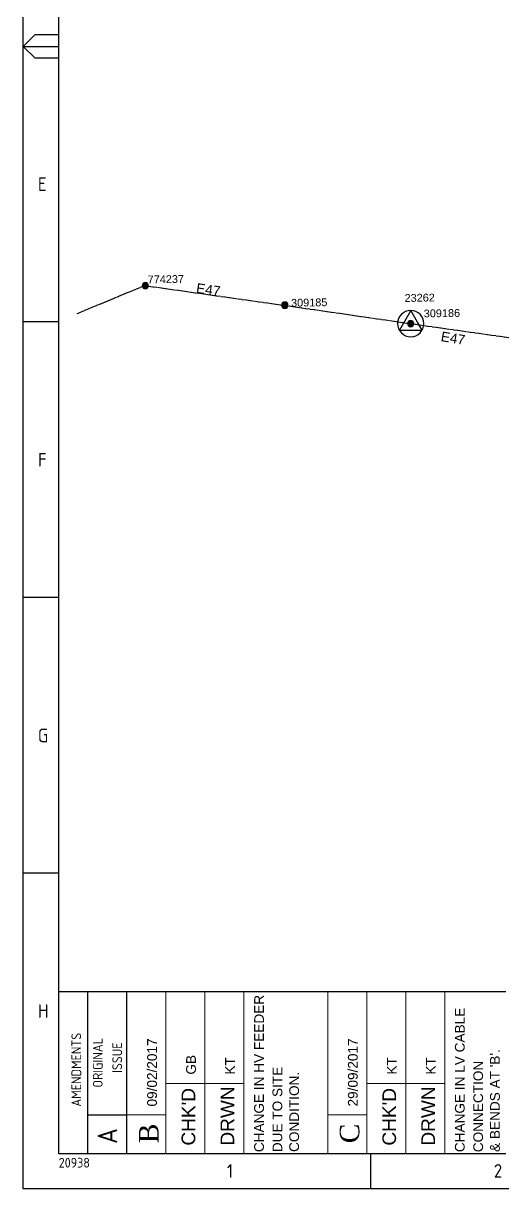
# Paper-space layout 'SHEET (2)' of a CAD drawing. Header units: metres, sheet in millimetres. Extents: x -9 to 824, y -5 to 581.
# Drawn here: x -9.1 to 113.9, y -5.4 to 293.7 of the extents above; entities that cross this region are included whole.
import ezdxf
from ezdxf.enums import TextEntityAlignment as Align

# ---------------------------------------------------------------- set-up
doc = ezdxf.new("R2010")
doc.units = ezdxf.units.M
doc.linetypes.add('Cable Exist OH', pattern=[1, 1, 0])
doc.layers.get('0').update_dxf_attribs({"color": 6})
for name, color, linetype in [('Mains_LV_EXT', 7, 'Continuous'), ('Notes', 7, 'Continuous'), ('Sub_SP_TR_HV_LV_EXT', 7, 'Continuous'), ('SupportsOH_SP_TR_HV_LV_SL_EXT', 7, 'Continuous')]:
    doc.layers.add(name, color=color, linetype=linetype)
doc.styles.add('iecARIAL', font='arial.ttf', dxfattribs={"height": 2})
doc.styles.add('iecISOCP', font='isocp.shx')
doc.styles.add('iecTimesNewRoman', font='times.ttf')
doc.styles.add('POLE_LABEL', font='arial.ttf')
doc.styles.get("Standard").update_dxf_attribs({"font": 'arial.ttf'})

# ---------------------------------------------------------------- blocks, each defined once
blk = doc.blocks.new('Amendment Tag A1-A2')
at = {"lineweight": 15}
for p, q in [((10, 41.65), (10, 0)), ((20, 41.65), (20, 0)), ((30, 41.65), (30, 0)), ((51.51, 41.65), (51.51, 0)), ((10, 18), (30, 18)), ((0, 10), (10, 10))]:
    blk.add_line(p, q, dxfattribs=at)
at = {"lineweight": 15, "style": 'iecARIAL'}
for s, p in [("CHK'D", (17.51, 2.06)), ('DRWN', (27.51, 2.06))]:
    blk.add_text(s, height=3.5, rotation=90, dxfattribs=at).set_placement(p)
for tag, p, height in [('CHECKED_BY', (17.67, 20.28), 2.5), ('DRAWN_BY', (27.67, 20.28), 2.5), ('REV_NO', (8.08, 2.68), 5), ('REV_DATE', (7.67, 12.09), 2.5), ('LINE_THREE', (44.14, 2.27), 2.5), ('LINE_ONE', (35.12, 2.27), 2.5), ('LINE_TWO', (39.84, 2.27), 2.5)]:
    blk.add_attdef(tag, p, '', height=height, rotation=90, dxfattribs=at)
blk = doc.blocks.new('A1_FRAME_TITLE')
at = {"layer": 'Notes', "color": 3, "linetype": 'Continuous'}
for p, q in [((9, 574.39), (9, 5.97)), ((16.59, 5.97), (16.59, 47.62)), ((26.59, 5.97), (26.59, 47.62)), ((16.59, 15.97), (26.59, 15.97))]:
    blk.add_line(p, q, dxfattribs=at)
at = {"layer": 'Notes', "linetype": 'Continuous'}
for p, q in [((0, 290.18), (3, 293.18)), ((3, 293.18), (8.99, 293.18)), ((0, 290.18), (9, 290.18)), ((3, 287.18), (0, 290.18)), ((8.99, 287.18), (3, 287.18)), ((9, 219.43), (0, 219.43)), ((9, 148.68), (0, 148.68)), ((9, 77.93), (0, 77.93)), ((89.14, -3.03), (89.14, 5.97))]:
    blk.add_line(p, q, dxfattribs=at)
at = {"layer": 'Notes', "color": 3, "linetype": 'Continuous', "flags": 128}
for points in [[(9, 47.62), (123.8, 47.62)], [(9, 5.97), (123.8, 5.97)]]:
    blk.add_lwpolyline(points, dxfattribs=at)
at = {"layer": 'Notes'}
ref = blk.add_blockref('Amendment Tag A1-A2', (26.59, 5.97), dxfattribs=at)
ref.add_attrib('DRAWN_BY', 'KT', (54.27, 26.26), dxfattribs={"layer": '0', "lineweight": 15, "height": 2.5, "rotation": 90, "style": 'iecARIAL'})
ref.add_attrib('CHECKED_BY', 'GB', (44.27, 26.26), dxfattribs={"layer": '0', "lineweight": 15, "height": 2.5, "rotation": 90, "style": 'iecARIAL'})
ref.add_attrib('REV_NO', 'B', (34.68, 8.65), dxfattribs={"layer": '0', "lineweight": 15, "height": 5, "rotation": 90, "style": 'iecTimesNewRoman'})
ref.add_attrib('REV_DATE', '09/02/2017', (34.27, 18.07), dxfattribs={"layer": '0', "lineweight": 15, "height": 2.5, "rotation": 90, "style": 'iecARIAL'})
ref.add_attrib('LINE_ONE', 'CHANGE IN HV FEEDER', (61.72, 6.36), dxfattribs={"layer": '0', "lineweight": 15, "height": 2.5, "rotation": 90, "style": 'iecARIAL'})
ref.add_attrib('LINE_TWO', 'DUE TO SITE ', (66.43, 6.34), dxfattribs={"layer": '0', "lineweight": 15, "height": 2.5, "rotation": 90, "style": 'iecARIAL'})
ref.add_attrib('LINE_THREE', 'CONDITION.', (70.73, 6.41), dxfattribs={"layer": '0', "lineweight": 15, "height": 2.5, "rotation": 90, "style": 'iecARIAL'})
ref = blk.add_blockref('Amendment Tag A1-A2', (78.1, 5.97), dxfattribs=at)
ref.add_attrib('DRAWN_BY', 'KT', (105.78, 26.26), dxfattribs={"layer": '0', "lineweight": 15, "height": 2.5, "rotation": 90, "style": 'iecARIAL'})
ref.add_attrib('CHECKED_BY', 'KT', (95.78, 26.26), dxfattribs={"layer": '0', "lineweight": 15, "height": 2.5, "rotation": 90, "style": 'iecARIAL'})
ref.add_attrib('REV_NO', 'C', (86.19, 8.65), dxfattribs={"layer": '0', "lineweight": 15, "height": 5, "rotation": 90, "style": 'iecTimesNewRoman'})
ref.add_attrib('REV_DATE', '29/09/2017', (85.78, 18.07), dxfattribs={"layer": '0', "lineweight": 15, "height": 2.5, "rotation": 90, "style": 'iecARIAL'})
ref.add_attrib('LINE_ONE', 'CHANGE IN LV CABLE', (113.23, 6.36), dxfattribs={"layer": '0', "lineweight": 15, "height": 2.5, "rotation": 90, "style": 'iecARIAL'})
ref.add_attrib('LINE_TWO', 'CONNECTION ', (117.94, 6.34), dxfattribs={"layer": '0', "lineweight": 15, "height": 2.5, "rotation": 90, "style": 'iecARIAL'})
ref.add_attrib('LINE_THREE', "& BENDS AT 'B'.", (122.24, 6.41), dxfattribs={"layer": '0', "lineweight": 15, "height": 2.5, "rotation": 90, "style": 'iecARIAL'})
at = {"layer": 'Notes', "color": 7, "style": 'iecISOCP'}
for s, p in [('E', (3.74, 253.06)), ('F', (3.74, 182.31)), ('G', (3.74, 111.56)), ('H', (3.74, 40.81)), ('1', (52.24, -0.22)), ('2', (120.7, -0.22))]:
    blk.add_text(s, height=3.5, dxfattribs=at).set_placement(p)
for s, height, p in [('AMENDMENTS', 2.5, (14.84, 18.02)), ('ORIGINAL', 2.5, (20.34, 22.94)), ('ISSUE', 2.5, (25.34, 26.69)), ('A', 5, (24.09, 8.47))]:
    blk.add_text(s, height=height, rotation=90, dxfattribs=at).set_placement(p)
at = {"layer": 'Notes', "color": 7, "style": 'iecISOCP', "flags": 8}
blk.add_attdef('VERSION_NO', text='', height=2.5, rotation=90, dxfattribs=at).set_placement((302.04, 43.81), align=Align.MIDDLE_CENTER)
at = {"layer": 'Notes', "color": 7, "style": 'iecISOCP'}
for tag, p in [('CAP_NO', (513.19, 43.46)), ('IE_NUM', (513.05, 37.81)), ('REF_No_1', (335.24, 32.31)), ('REF_1', (362.52, 32.31)), ('GEN_WO', (441.71, 31.76)), ('HV_SWITCH', (513.46, 32.16)), ('REF_No_2', (335.24, 26.31)), ('REF_2', (362.52, 26.31)), ('OH_WO', (441.71, 25.81)), ('UBD_REF', (513.05, 25.83)), ('REF_No_3', (335.24, 20.31)), ('REF_3', (362.52, 20.31)), ('UG_WO', (441.71, 20.05)), ('GIS_MAP_No', (513.05, 20.04)), ('REF_No_4', (335.24, 14.31)), ('REF_4', (362.52, 14.31)), ('SUB_WO', (441.71, 13.81)), ('HV_OP_DIAG', (513.33, 14.2)), ('LGA', (512.95, 7.78))]:
    blk.add_attdef(tag, p, '', height=2.5, dxfattribs=at)
at = {"layer": 'Notes', "style": 'iecISOCP'}
for tag, p in [('T1', (684.37, 39.47)), ('T2', (684.37, 34.35)), ('T3', (684.37, 28.92)), ('T4', (684.37, 23.66)), ('T5', (684.37, 18.23)), ('T6', (684.37, 12.97))]:
    blk.add_attdef(tag, text='', height=3.5, dxfattribs=at).set_placement(p, align=Align.CENTER)
at = {"layer": 'Notes', "color": 7, "style": 'iecISOCP'}
for tag, p in [('scale', (567.76, 33.27)), ('DRAWN', (567.76, 24.93)), ('DATE', (567.76, 16.88)), ('DESIGN', (605.62, 9.15))]:
    blk.add_attdef(tag, text='', height=2.5, dxfattribs=at).set_placement(p, align=Align.CENTER)
at = {"layer": 'Notes', "color": 4, "style": 'iecISOCP'}
blk.add_attdef('NUM', text='', height=7, dxfattribs=at).set_placement((792.37, 20.12), align=Align.MIDDLE_CENTER)
at = {"layer": 'Notes', "color": 1, "style": 'iecISOCP'}
blk.add_attdef('REV', text='', height=5, dxfattribs=at).set_placement((820.05, 17.1), align=Align.CENTER)
at = {"layer": 'Notes', "color": 7, "style": 'iecISOCP'}
for tag, p in [('NS', (790.71, 8.12)), ('SHTS', (805.41, 8.12))]:
    blk.add_attdef(tag, text='', height=2.5, dxfattribs=at).set_placement(p, align=Align.MIDDLE)
at = {"layer": 'Notes', "style": 'iecISOCP'}
blk.add_attdef('ExportID', (9.08, 2.39), '', height=2.5, dxfattribs=at)
at = {"layer": 'Notes', "style": 'iecISOCP', "flags": 1}
for tag, p in [('ProjectType', (14.17, -26.8)), ('ProjectNumber', (23.56, -26.82)), ('DrawingNumber', (35.51, -26.8)), ('ProjectDescription', (47.56, -26.83)), ('ExportDate', (60.28, -26.79)), ('ExportUserName', (69.15, -26.8)), ('DesignerCompanyName', (81.48, -26.79)), ('ExportAreaOfInterest', (97.1, -26.81)), ('GIS_SUCCESS', (112, -26.78)), ('CAD_SUCCESS', (121.79, -26.78)), ('DEPOTCODE', (132.11, -26.88)), ('ExportCategories', (140.08, -26.8)), ('Comments', (154.38, -26.88))]:
    blk.add_attdef(tag, p, '', height=1, dxfattribs=at)
blk = doc.blocks.new('SUB_POLE_EXT')
blk.add_wipeout([(0, 4.22), (0.42, 4.2), (0.83, 4.14), (1.21, 4.05), (1.62, 3.9), (1.99, 3.72), (2.35, 3.51), (2.68, 3.26), (2.99, 2.99), (3.28, 2.66), (3.52, 2.34), (3.76, 1.92), (3.9, 1.62), (4.04, 1.23), (4.18, 0.63), (4.22, 0), (4.18, -0.61), (4.06, -1.15), (3.9, -1.62), (3.58, -2.24), (3.22, -2.73), (2.97, -3.01), (2.68, -3.26), (2.36, -3.5), (2, -3.72), (1.64, -3.89), (1.25, -4.03), (0.82, -4.14), (0.42, -4.2), (0, -4.22), (-0.41, -4.2), (-0.8, -4.15), (-1.21, -4.05), (-1.62, -3.9), (-1.99, -3.73), (-2.35, -3.51), (-2.68, -3.26), (-2.96, -3.02), (-3.23, -2.72), (-3.51, -2.35), (-3.71, -2.01), (-3.91, -1.6), (-4.05, -1.21), (-4.16, -0.76), (-4.22, -0.14), (-4.21, 0.39), (-4.14, 0.83), (-4.03, 1.27), (-3.9, 1.63), (-3.71, 2.02), (-3.5, 2.37), (-3.28, 2.67), (-2.99, 2.99), (-2.68, 3.27), (-2.33, 3.52), (-1.98, 3.73), (-1.63, 3.9), (-1.2, 4.05), (-0.78, 4.15), (-0.4, 4.21)])
blk.add_line((2.16, 0.48), (2.16, 0.48, 0))
blk.add_lwpolyline([(-4.22, 0, 1), (4.22, 0, 1)], format="xyb", close=True)
blk.add_lwpolyline([(2.14, 0.52), (0, 4.22), (-3.66, -2.11), (3.66, -2.11)], close=True)
for tag, height, flags, p in [('STREET_CODE', 0.2, 9, (1.5, 0)), ('ASSET_NUM', 2.5, 8, (2, 2)), ('CONSTRUCTED_VOLTAGE', 0.2, 9, (1.5, -0.2)), ('OPERATING_VOLTAGE', 0.2, 9, (1.5, -0.6)), ('OPERATED_BY', 0.2, 9, (1.5, -0.8)), ('ORIENTATION', 0.2, 9, (1.5, -1.2)), ('OWNED_BY', 0.2, 9, (1.5, -1.4)), ('SECONDARY_VOLTAGE', 0.2, 9, (1.5, -1.6)), ('STATE', 0.2, 9, (1.5, -1.8)), ('SUBSTATION_TYPE', 0.2, 9, (1.5, -2)), ('STREETNAME', 0.2, 9, (1.5, -2.8)), ('SUBURB', 0.2, 9, (1.5, -3)), ('Z', 0.2, 1, (1.5, -3.4)), ('NO_PHASES', 0.2, 9, (1.5, -0.4)), ('MAINTAINED_BY', 0.2, 9, (1.5, -1)), ('USAGE', 0.2, 9, (1.5, -2.2)), ('LEGEND', 0.2, 9, (1.5, -2.4)), ('LOCATION', 0.2, 9, (1.5, -2.6)), ('NOTES', 0.2, 9, (1.5, -3.2))]:
    blk.add_attdef(tag, text='', height=height, dxfattribs=dict(flags=flags)).set_placement(p, align=Align.MIDDLE_LEFT)
blk = doc.blocks.new('POLE_EXT')
blk.add_hatch(color=256).paths.add_polyline_path([(-1, 0, 1), (1, 0, 1)])
blk.add_lwpolyline([(-1, 0, 1), (1, 0, 1)], format="xyb", close=True)
for tag, height, flags, p in [('pNumber', 2.5, 8, (-17.84, 2.07)), ('OWNED_BY', 0.2, 9, (1.35, -0.4)), ('SPECIAL_USE', 0.2, 9, (1.35, -0.8)), ('STATE', 0.2, 9, (1.35, -1)), ('cLV', 0.2, 9, (1.35, -1.4)), ('hDepth', 0.2, 9, (1.35, -1.6)), ('hDia', 0.2, 9, (1.35, -1.8)), ('cHV', 0.2, 9, (1.35, -2)), ('cLinedev', 0.2, 9, (1.35, -3.4)), ('pExisting', 0.2, 9, (1.35, -3.8)), ('PARENT', 0.2, 9, (1.35, -0.6)), ('USAGE', 0.2, 9, (1.35, -1.2)), ('LBRACKET', 0.2, 9, (1.35, -2.2)), ('LExisting', 0.2, 9, (1.35, -2.4)), ('LANTNUMBER', 0.2, 9, (1.35, -2.6)), ('LOther', 0.2, 9, (1.35, -2.8)), ('LRemove', 0.2, 9, (1.35, -3)), ('LEGEND', 0.2, 9, (1.35, -3.2)), ('LOCATION', 0.2, 9, (1.35, -3.6)), ('pFooting', 0.2, 9, (1.35, -4.4)), ('pNew', 0.2, 9, (1.35, -4.6)), ('pRelocate', 0.2, 9, (1.35, -5)), ('pRemove', 0.2, 9, (1.35, -5.2)), ('pReplace', 0.2, 9, (1.35, -5.4)), ('pStay', 0.2, 9, (1.35, -5.6)), ('pType', 0.2, 9, (1.35, -5.8)), ('cspan', 0.2, 9, (1.35, -6)), ('STREETNAME', 0.2, 9, (1.35, -6.2)), ('SUBURB', 0.2, 9, (1.35, -6.4)), ('OPERATED_BY', 0.2, 9, (1.36, -7.01)), ('PFNUMBER', 0.2, 9, (1.35, -4)), ('NEWPFNUMBER', 0.2, 9, (1.35, -4.2)), ('NOTES', 0.2, 9, (1.35, -6.6)), ('MAINTAINED_BY', 0.2, 9, (1.36, -6.81))]:
    blk.add_attdef(tag, text='', height=height, dxfattribs=dict(flags=flags)).set_placement(p, align=Align.MIDDLE_LEFT)
at = {"style": 'POLE_LABEL'}
for tag, height, flags, p in [('STRUCTURE_PLANT_NUMBER', 0.2, 9, (1.35, 0.03)), ('ASSET_NUM', 2.5, 8, (2, 2)), ('STREET_CODE', 0.2, 9, (1.35, -0.2))]:
    blk.add_attdef(tag, text='', height=height, dxfattribs=dict(at, flags=flags)).set_placement(p, align=Align.MIDDLE_LEFT)
at = {"flags": 1}
blk.add_attdef('Z', (1.35, -7.33), '', height=0.2, dxfattribs=at)

psp = doc.layouts.new('SHEET (2)')

# ---------------------------------------------------------------- linework, layer by layer
at = {"layer": 'Mains_LV_EXT', "linetype": 'Cable Exist OH'}
for points in [[(4.71, 219.21), (22.04, 226.4)], [(22.04, 226.4), (57.99, 221.31)]]:
    psp.add_lwpolyline(points, dxfattribs=at)
at = {"layer": 'Notes', "color": 3, "linetype": 'Continuous'}
psp.add_lwpolyline([(-9.08, 581), (824.27, 581), (824.27, -5.42), (-9.08, -5.42)], close=True, dxfattribs=at)

# ---------------------------------------------------------------- block references
ref = psp.add_blockref('A1_FRAME_TITLE', (-9.08, -2.39))
ref.add_attrib('ExportID', '20938', (0, 0), dxfattribs={"layer": 'Notes', "height": 2.5, "style": 'iecISOCP'})
at = {"layer": 'SupportsOH_SP_TR_HV_LV_SL_EXT'}
ref = psp.add_blockref('POLE_EXT', (22.2, 226.34), dxfattribs=dict(at, xscale=0.8, yscale=0.8, zscale=0.8))
ref.add_attrib('ASSET_NUM', '774237', dxfattribs={"layer": '0', "height": 2, "rotation": 1, "style": 'POLE_LABEL'}).set_placement((22.82, 227.94), align=Align.MIDDLE_LEFT)
ref = psp.add_blockref('POLE_EXT', (58, 221.35), dxfattribs=dict(at, xscale=0.8, yscale=0.8, zscale=0.8))
ref.add_attrib('ASSET_NUM', '309185', dxfattribs={"layer": '0', "height": 2, "rotation": 1, "style": 'POLE_LABEL'}).set_placement((59.6, 221.95), align=Align.MIDDLE_LEFT)

# ---------------------------------------------------------------- texts
at = {"layer": 'Mains_LV_EXT'}
for rotation, p in [(351.9478, (35.14, 224.55)), (350.6712, (97.9, 212.16))]:
    psp.add_text('E47', height=2.5, rotation=rotation, dxfattribs=at).set_placement(p)

# ---------------------------------------------------------------- next in the draw order: block references
at = {"layer": 'Sub_SP_TR_HV_LV_EXT'}
ref = psp.add_blockref('SUB_POLE_EXT', (90.31, 216.62), dxfattribs=dict(at, xscale=0.8, yscale=0.8, zscale=0.8))
ref.add_attrib('ASSET_NUM', '23262', dxfattribs={"layer": '0', "height": 2, "rotation": 1}).set_placement((88.75, 221.59), align=Align.BOTTOM_LEFT)

# ---------------------------------------------------------------- next in the draw order: linework, layer by layer
at = {"layer": 'Mains_LV_EXT', "linetype": 'Cable Exist OH'}
for points in [[(57.99, 221.31), (78.46, 218.35), (90.42, 216.6)], [(90.42, 216.6), (117.01, 212.84)]]:
    psp.add_lwpolyline(points, dxfattribs=at)

# ---------------------------------------------------------------- next in the draw order: block references
at = {"layer": 'SupportsOH_SP_TR_HV_LV_SL_EXT'}
ref = psp.add_blockref('POLE_EXT', (90.31, 216.62), dxfattribs=dict(at, xscale=0.8, yscale=0.8, zscale=0.8))
ref.add_attrib('ASSET_NUM', '309186', dxfattribs={"layer": '0', "height": 2, "rotation": 1, "style": 'POLE_LABEL'}).set_placement((93.64, 219.21), align=Align.MIDDLE_LEFT)

doc.saveas('drawing.dxf')
